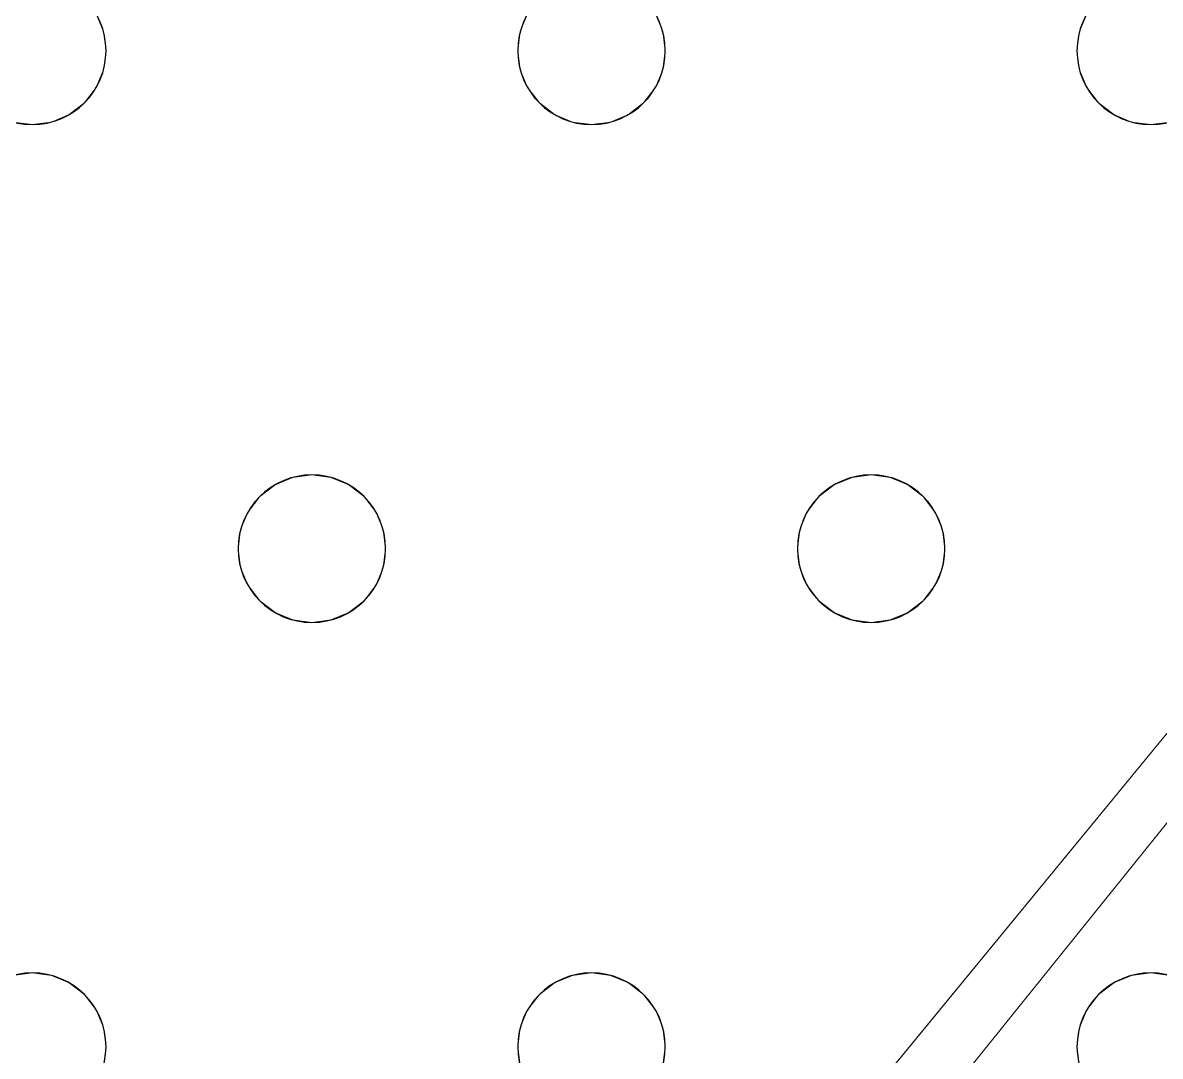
# Model space of a CAD drawing. Header units: millimetres. Extents: x -1 to 1201, y -701 to 1.
# Drawn here: x 938.3 to 1000, y -260.5 to -204.5 of the extents above; entities that cross this region are included whole.
import ezdxf

# ---------------------------------------------------------------- set-up
doc = ezdxf.new("R2010")
doc.units = ezdxf.units.MM
doc.layers.add('IQ_200_3D', color=1, linetype='Continuous')
doc.layers.add('IQ_204_2D', color=7, linetype='Continuous')

msp = doc.modelspace()

# ---------------------------------------------------------------- linework, layer by layer
at = {"layer": 'IQ_200_3D', "lineweight": 18}
for points, invisible_edges in [([(995.987, -204, 888), (995.587, -204.965, 888), (972.582, -204, 888), (984.284, -183, 888)], 14), ([(942.248, -204, 890), (942.648, -204.965, 890), (965.254, -204.965, 890), (965.653, -204, 890)], 10), ([(942.648, -204.965, 888), (942.248, -204, 888), (965.254, -204.965, 888), (965.118, -206, 888)], 10), ([(965.254, -204.965, 888), (942.248, -204, 888), (965.653, -204, 888)], 3), ([(942.648, -204.965, 890), (942.248, -204, 890), (942.248, -204, 888), (942.648, -204.965, 888)], 10), ([(965.653, -204, 890), (965.254, -204.965, 890), (965.254, -204.965, 888), (965.653, -204, 888)], 10), ([(972.582, -204, 890), (972.981, -204.965, 890), (995.587, -204.965, 890), (995.987, -204, 890)], 10), ([(972.981, -204.965, 888), (972.582, -204, 888), (995.587, -204.965, 888), (995.451, -206, 888)], 10), ([(972.981, -204.965, 890), (972.582, -204, 890), (972.582, -204, 888), (972.981, -204.965, 888)], 10), ([(995.987, -204, 890), (995.587, -204.965, 890), (995.587, -204.965, 888), (995.987, -204, 888)], 10), ([(942.648, -204.965, 890), (942.784, -206, 890), (965.118, -206, 890), (965.254, -204.965, 890)], 10), ([(942.784, -206, 888), (942.648, -204.965, 888), (965.118, -206, 888), (965.254, -207.035, 888)], 10), ([(942.784, -206, 890), (942.648, -204.965, 890), (942.648, -204.965, 888), (942.784, -206, 888)], 2), ([(965.254, -204.965, 890), (965.118, -206, 890), (965.118, -206, 888), (965.254, -204.965, 888)], 8), ([(995.451, -206, 890), (972.981, -204.965, 890), (973.118, -206, 890), (995.587, -207.035, 890)], 5), ([(995.587, -204.965, 890), (972.981, -204.965, 890), (995.451, -206, 890)], 3), ([(973.118, -206, 888), (972.981, -204.965, 888), (995.451, -206, 888), (995.587, -207.035, 888)], 10), ([(973.118, -206, 890), (972.981, -204.965, 890), (972.981, -204.965, 888), (973.118, -206, 888)], 2), ([(995.587, -204.965, 890), (995.451, -206, 890), (995.451, -206, 888), (995.587, -204.965, 888)], 8), ([(942.784, -206, 890), (942.648, -207.035, 890), (965.254, -207.035, 890), (965.118, -206, 890)], 10), ([(942.648, -207.035, 888), (942.784, -206, 888), (965.254, -207.035, 888), (965.653, -208, 888)], 10), ([(942.648, -207.035, 890), (942.784, -206, 890), (942.784, -206, 888), (942.648, -207.035, 888)], 8), ([(965.118, -206, 890), (965.254, -207.035, 890), (965.254, -207.035, 888), (965.118, -206, 888)], 2), ([(995.587, -207.035, 890), (973.118, -206, 890), (972.981, -207.035, 890), (995.987, -208, 890)], 5), ([(972.981, -207.035, 888), (973.118, -206, 888), (995.587, -207.035, 888), (995.987, -208, 888)], 10), ([(972.981, -207.035, 890), (973.118, -206, 890), (973.118, -206, 888), (972.981, -207.035, 888)], 8), ([(995.451, -206, 890), (995.587, -207.035, 890), (995.587, -207.035, 888), (995.451, -206, 888)], 2), ([(942.648, -207.035, 890), (942.248, -208, 890), (965.653, -208, 890), (965.254, -207.035, 890)], 10), ([(942.248, -208, 888), (942.648, -207.035, 888), (965.653, -208, 888), (953.951, -229, 888)], 14), ([(942.248, -208, 890), (942.648, -207.035, 890), (942.648, -207.035, 888), (942.248, -208, 888)], 10), ([(965.254, -207.035, 890), (965.653, -208, 890), (965.653, -208, 888), (965.254, -207.035, 888)], 10), ([(995.987, -208, 890), (972.981, -207.035, 890), (972.582, -208, 890), (984.284, -229, 890)], 13), ([(995.987, -208, 888), (972.582, -208, 888), (972.981, -207.035, 888)], 13), ([(972.582, -208, 890), (972.981, -207.035, 890), (972.981, -207.035, 888), (972.582, -208, 888)], 10), ([(995.587, -207.035, 890), (995.987, -208, 890), (995.987, -208, 888), (995.587, -207.035, 888)], 10), ([(942.248, -208, 890), (941.613, -208.828, 890), (953.951, -229, 890), (965.653, -208, 890)], 14), ([(953.951, -229, 888), (952.916, -229.136, 888), (941.613, -208.828, 888), (942.248, -208, 888)], 10), ([(941.613, -208.828, 890), (942.248, -208, 890), (942.248, -208, 888), (941.613, -208.828, 888)], 10), ([(966.289, -208.828, 890), (965.653, -208, 890), (953.951, -229, 890)], 14), ([(953.951, -229, 888), (965.653, -208, 888), (966.289, -208.828, 888)], 13), ([(965.653, -208, 890), (966.289, -208.828, 890), (966.289, -208.828, 888), (965.653, -208, 888)], 10), ([(984.284, -229, 890), (972.582, -208, 890), (971.946, -208.828, 890), (983.249, -229.136, 890)], 5), ([(972.582, -208, 888), (995.987, -208, 888), (984.284, -229, 888), (971.946, -208.828, 888)], 7), ([(971.946, -208.828, 890), (972.582, -208, 890), (972.582, -208, 888), (971.946, -208.828, 888)], 10), ([(996.623, -208.828, 890), (995.987, -208, 890), (984.284, -229, 890), (985.32, -229.136, 890)], 10), ([(984.284, -229, 888), (995.987, -208, 888), (996.623, -208.828, 888), (985.32, -229.136, 888)], 5), ([(995.987, -208, 890), (996.623, -208.828, 890), (996.623, -208.828, 888), (995.987, -208, 888)], 10), ([(941.613, -208.828, 890), (940.784, -209.464, 890), (952.916, -229.136, 890), (953.951, -229, 890)], 10), ([(952.916, -229.136, 888), (951.951, -229.536, 888), (940.784, -209.464, 888), (941.613, -208.828, 888)], 10), ([(940.784, -209.464, 890), (941.613, -208.828, 890), (941.613, -208.828, 888), (940.784, -209.464, 888)], 10), ([(954.986, -229.136, 890), (967.118, -209.464, 890), (966.289, -208.828, 890), (953.951, -229, 890)], 5), ([(954.986, -229.136, 888), (953.951, -229, 888), (966.289, -208.828, 888), (967.118, -209.464, 888)], 10), ([(966.289, -208.828, 890), (967.118, -209.464, 890), (967.118, -209.464, 888), (966.289, -208.828, 888)], 10), ([(983.249, -229.136, 890), (971.946, -208.828, 890), (971.118, -209.464, 890), (982.284, -229.536, 890)], 5), ([(971.946, -208.828, 888), (984.284, -229, 888), (983.249, -229.136, 888), (971.118, -209.464, 888)], 5), ([(971.118, -209.464, 890), (971.946, -208.828, 890), (971.946, -208.828, 888), (971.118, -209.464, 888)], 10), ([(985.32, -229.136, 890), (986.284, -229.536, 890), (997.451, -209.464, 890), (996.623, -208.828, 890)], 10), ([(997.451, -209.464, 888), (986.284, -229.536, 888), (985.32, -229.136, 888), (996.623, -208.828, 888)], 5), ([(996.623, -208.828, 890), (997.451, -209.464, 890), (997.451, -209.464, 888), (996.623, -208.828, 888)], 10), ([(940.784, -209.464, 890), (939.82, -209.864, 890), (951.951, -229.536, 890), (952.916, -229.136, 890)], 10), ([(951.951, -229.536, 888), (951.122, -230.172, 888), (939.82, -209.864, 888), (940.784, -209.464, 888)], 10), ([(939.82, -209.864, 890), (940.784, -209.464, 890), (940.784, -209.464, 888), (939.82, -209.864, 888)], 10), ([(967.118, -209.464, 890), (954.986, -229.136, 890), (955.951, -229.536, 890), (968.082, -209.864, 890)], 5), ([(955.951, -229.536, 888), (954.986, -229.136, 888), (967.118, -209.464, 888), (968.082, -209.864, 888)], 10), ([(967.118, -209.464, 890), (968.082, -209.864, 890), (968.082, -209.864, 888), (967.118, -209.464, 888)], 10), ([(970.153, -209.864, 890), (981.456, -230.172, 890), (982.284, -229.536, 890), (971.118, -209.464, 890)], 5), ([(971.118, -209.464, 888), (983.249, -229.136, 888), (982.284, -229.536, 888), (970.153, -209.864, 888)], 5), ([(970.153, -209.864, 890), (971.118, -209.464, 890), (971.118, -209.464, 888), (970.153, -209.864, 888)], 10), ([(998.416, -209.864, 890), (997.451, -209.464, 890), (986.284, -229.536, 890), (987.113, -230.172, 890)], 10), ([(998.416, -209.864, 888), (987.113, -230.172, 888), (986.284, -229.536, 888), (997.451, -209.464, 888)], 5), ([(997.451, -209.464, 890), (998.416, -209.864, 890), (998.416, -209.864, 888), (997.451, -209.464, 888)], 10), ([(937.749, -209.864, 890), (925.618, -229.536, 890), (926.446, -230.172, 890), (938.784, -210, 890)], 5), ([(926.446, -230.172, 888), (925.618, -229.536, 888), (937.749, -209.864, 888), (938.784, -210, 888)], 10), ([(938.784, -210, 890), (926.446, -230.172, 890), (927.082, -231, 890), (950.487, -231, 890)], 13), ([(927.082, -231, 888), (926.446, -230.172, 888), (938.784, -210, 888), (950.487, -231, 888)], 14), ([(938.784, -210, 888), (937.749, -209.864, 888), (937.749, -209.864, 890), (938.784, -210, 890)], 10), ([(939.82, -209.864, 890), (938.784, -210, 890), (951.122, -230.172, 890), (951.951, -229.536, 890)], 10), ([(951.122, -230.172, 888), (950.487, -231, 888), (938.784, -210, 888), (939.82, -209.864, 888)], 10), ([(939.82, -209.864, 888), (938.784, -210, 888), (938.784, -210, 890), (939.82, -209.864, 890)], 10), ([(938.784, -210, 890), (950.487, -231, 890), (951.122, -230.172, 890)], 13), ([(956.779, -230.172, 890), (969.118, -210, 890), (968.082, -209.864, 890), (955.951, -229.536, 890)], 5), ([(968.082, -209.864, 888), (969.118, -210, 888), (956.779, -230.172, 888), (955.951, -229.536, 888)], 10), ([(969.118, -210, 890), (956.779, -230.172, 890), (957.415, -231, 890)], 13), ([(969.118, -210, 888), (957.415, -231, 888), (956.779, -230.172, 888)], 13), ([(957.415, -231, 890), (957.815, -231.965, 890), (980.82, -231, 890), (969.118, -210, 890)], 14), ([(980.82, -231, 888), (957.415, -231, 888), (969.118, -210, 888), (981.456, -230.172, 888)], 7), ([(969.118, -210, 888), (968.082, -209.864, 888), (968.082, -209.864, 890), (969.118, -210, 890)], 10), ([(981.456, -230.172, 890), (970.153, -209.864, 890), (969.118, -210, 890), (980.82, -231, 890)], 5), ([(981.456, -230.172, 888), (969.118, -210, 888), (970.153, -209.864, 888), (982.284, -229.536, 888)], 5), ([(970.153, -209.864, 888), (969.118, -210, 888), (969.118, -210, 890), (970.153, -209.864, 890)], 10), ([(999.451, -210, 890), (998.416, -209.864, 890), (987.113, -230.172, 890), (987.748, -231, 890)], 10), ([(987.113, -230.172, 888), (998.416, -209.864, 888), (999.451, -210, 888)], 13), ([(999.451, -210, 888), (1011.153, -231, 888), (987.748, -231, 888), (987.113, -230.172, 888)], 11), ([(987.748, -231, 890), (988.148, -231.965, 890), (1011.153, -231, 890), (999.451, -210, 890)], 14), ([(999.451, -210, 888), (998.416, -209.864, 888), (998.416, -209.864, 890), (999.451, -210, 890)], 10), ([(1011.789, -230.172, 890), (1000.486, -209.864, 890), (999.451, -210, 890), (1011.153, -231, 890)], 5), ([(1011.789, -230.172, 888), (1011.153, -231, 888), (999.451, -210, 888), (1000.486, -209.864, 888)], 10), ([(1000.486, -209.864, 888), (999.451, -210, 888), (999.451, -210, 890), (1000.486, -209.864, 890)], 10), ([(952.916, -229.136, 890), (951.951, -229.536, 890), (951.951, -229.536, 888), (952.916, -229.136, 888)], 10), ([(952.916, -229.136, 888), (953.951, -229, 888), (953.951, -229, 890), (952.916, -229.136, 890)], 10), ([(953.951, -229, 888), (954.986, -229.136, 888), (954.986, -229.136, 890), (953.951, -229, 890)], 10), ([(955.951, -229.536, 890), (954.986, -229.136, 890), (954.986, -229.136, 888), (955.951, -229.536, 888)], 10), ([(983.249, -229.136, 890), (982.284, -229.536, 890), (982.284, -229.536, 888), (983.249, -229.136, 888)], 10), ([(983.249, -229.136, 888), (984.284, -229, 888), (984.284, -229, 890), (983.249, -229.136, 890)], 10), ([(984.284, -229, 888), (985.32, -229.136, 888), (985.32, -229.136, 890), (984.284, -229, 890)], 10), ([(986.284, -229.536, 890), (985.32, -229.136, 890), (985.32, -229.136, 888), (986.284, -229.536, 888)], 10), ([(951.951, -229.536, 890), (951.122, -230.172, 890), (951.122, -230.172, 888), (951.951, -229.536, 888)], 10), ([(956.779, -230.172, 890), (955.951, -229.536, 890), (955.951, -229.536, 888), (956.779, -230.172, 888)], 10), ([(982.284, -229.536, 890), (981.456, -230.172, 890), (981.456, -230.172, 888), (982.284, -229.536, 888)], 10), ([(987.113, -230.172, 890), (986.284, -229.536, 890), (986.284, -229.536, 888), (987.113, -230.172, 888)], 10), ([(951.122, -230.172, 890), (950.487, -231, 890), (950.487, -231, 888), (951.122, -230.172, 888)], 10), ([(957.415, -231, 890), (956.779, -230.172, 890), (956.779, -230.172, 888), (957.415, -231, 888)], 10), ([(981.456, -230.172, 890), (980.82, -231, 890), (980.82, -231, 888), (981.456, -230.172, 888)], 10), ([(987.748, -231, 890), (987.113, -230.172, 890), (987.113, -230.172, 888), (987.748, -231, 888)], 10), ([(950.487, -231, 890), (927.082, -231, 890), (927.481, -231.965, 890), (950.087, -231.965, 890)], 5), ([(950.487, -231, 888), (950.087, -231.965, 888), (927.481, -231.965, 888), (927.082, -231, 888)], 10), ([(950.487, -231, 890), (950.087, -231.965, 890), (950.087, -231.965, 888), (950.487, -231, 888)], 10), ([(957.815, -231.965, 888), (957.415, -231, 888), (980.82, -231, 888), (980.421, -231.965, 888)], 10), ([(957.815, -231.965, 890), (957.415, -231, 890), (957.415, -231, 888), (957.815, -231.965, 888)], 10), ([(957.815, -231.965, 890), (957.951, -233, 890), (980.421, -231.965, 890), (980.82, -231, 890)], 10), ([(980.82, -231, 890), (980.421, -231.965, 890), (980.421, -231.965, 888), (980.82, -231, 888)], 10), ([(1011.153, -231, 888), (1010.754, -231.965, 888), (988.148, -231.965, 888), (987.748, -231, 888)], 10), ([(988.148, -231.965, 890), (987.748, -231, 890), (987.748, -231, 888), (988.148, -231.965, 888)], 10), ([(988.148, -231.965, 890), (988.284, -233, 890), (1010.754, -231.965, 890), (1011.153, -231, 890)], 10), ([(927.618, -233, 890), (949.951, -233, 890), (950.087, -231.965, 890), (927.481, -231.965, 890)], 5), ([(950.087, -231.965, 888), (949.951, -233, 888), (927.618, -233, 888), (927.481, -231.965, 888)], 10), ([(950.087, -231.965, 890), (949.951, -233, 890), (949.951, -233, 888), (950.087, -231.965, 888)], 8), ([(957.951, -233, 888), (957.815, -231.965, 888), (980.421, -231.965, 888), (980.284, -233, 888)], 10), ([(957.951, -233, 890), (957.815, -231.965, 890), (957.815, -231.965, 888), (957.951, -233, 888)], 2), ([(980.421, -231.965, 890), (957.951, -233, 890), (980.284, -233, 890)], 3), ([(980.421, -231.965, 890), (980.284, -233, 890), (980.284, -233, 888), (980.421, -231.965, 888)], 8), ([(1010.754, -231.965, 888), (1010.618, -233, 888), (988.284, -233, 888), (988.148, -231.965, 888)], 10), ([(988.284, -233, 890), (988.148, -231.965, 890), (988.148, -231.965, 888), (988.284, -233, 888)], 2), ([(1010.754, -231.965, 890), (988.284, -233, 890), (1010.618, -233, 890)], 3), ([(927.618, -233, 890), (927.481, -234.035, 890), (950.087, -234.035, 890), (949.951, -233, 890)], 10), ([(927.618, -233, 888), (949.951, -233, 888), (950.087, -234.035, 888), (927.481, -234.035, 888)], 5), ([(949.951, -233, 890), (950.087, -234.035, 890), (950.087, -234.035, 888), (949.951, -233, 888)], 2), ([(957.951, -233, 890), (957.815, -234.035, 890), (980.421, -234.035, 890), (980.284, -233, 890)], 10), ([(980.421, -234.035, 888), (957.815, -234.035, 888), (957.951, -233, 888), (980.284, -233, 888)], 5), ([(957.815, -234.035, 890), (957.951, -233, 890), (957.951, -233, 888), (957.815, -234.035, 888)], 8), ([(980.284, -233, 890), (980.421, -234.035, 890), (980.421, -234.035, 888), (980.284, -233, 888)], 2), ([(988.284, -233, 890), (988.148, -234.035, 890), (1010.754, -234.035, 890), (1010.618, -233, 890)], 10), ([(988.284, -233, 888), (1010.618, -233, 888), (1010.754, -234.035, 888), (988.148, -234.035, 888)], 5), ([(988.148, -234.035, 890), (988.284, -233, 890), (988.284, -233, 888), (988.148, -234.035, 888)], 8), ([(950.487, -235, 890), (950.087, -234.035, 890), (927.481, -234.035, 890), (927.082, -235, 890)], 10), ([(950.487, -235, 888), (927.082, -235, 888), (927.481, -234.035, 888), (950.087, -234.035, 888)], 5), ([(950.087, -234.035, 890), (950.487, -235, 890), (950.487, -235, 888), (950.087, -234.035, 888)], 10), ([(980.82, -235, 890), (980.421, -234.035, 890), (957.815, -234.035, 890), (957.415, -235, 890)], 10), ([(980.82, -235, 888), (969.118, -256, 888), (957.415, -235, 888), (957.815, -234.035, 888)], 11), ([(957.415, -235, 890), (957.815, -234.035, 890), (957.815, -234.035, 888), (957.415, -235, 888)], 10), ([(980.421, -234.035, 888), (980.82, -235, 888), (957.815, -234.035, 888)], 14), ([(980.421, -234.035, 890), (980.82, -235, 890), (980.82, -235, 888), (980.421, -234.035, 888)], 10), ([(1011.153, -235, 890), (1010.754, -234.035, 890), (988.148, -234.035, 890), (987.748, -235, 890)], 10), ([(1011.153, -235, 888), (987.748, -235, 888), (988.148, -234.035, 888), (1010.754, -234.035, 888)], 5), ([(987.748, -235, 890), (988.148, -234.035, 890), (988.148, -234.035, 888), (987.748, -235, 888)], 10), ([(938.784, -256, 890), (950.487, -235, 890), (927.082, -235, 890), (926.446, -235.828, 890)], 11), ([(938.784, -256, 888), (937.749, -256.136, 888), (926.446, -235.828, 888), (927.082, -235, 888)], 10), ([(938.784, -256, 888), (927.082, -235, 888), (950.487, -235, 888), (951.122, -235.828, 888)], 11), ([(951.122, -235.828, 890), (950.487, -235, 890), (938.784, -256, 890), (939.82, -256.136, 890)], 10), ([(950.487, -235, 890), (951.122, -235.828, 890), (951.122, -235.828, 888), (950.487, -235, 888)], 10), ([(969.118, -256, 890), (980.82, -235, 890), (957.415, -235, 890), (956.779, -235.828, 890)], 11), ([(969.118, -256, 888), (968.082, -256.136, 888), (956.779, -235.828, 888), (957.415, -235, 888)], 10), ([(956.779, -235.828, 890), (957.415, -235, 890), (957.415, -235, 888), (956.779, -235.828, 888)], 10), ([(981.456, -235.828, 890), (980.82, -235, 890), (969.118, -256, 890), (970.153, -256.136, 890)], 10), ([(981.456, -235.828, 888), (970.153, -256.136, 888), (969.118, -256, 888), (980.82, -235, 888)], 5), ([(980.82, -235, 890), (981.456, -235.828, 890), (981.456, -235.828, 888), (980.82, -235, 888)], 10), ([(987.748, -235, 890), (987.113, -235.828, 890), (999.451, -256, 890), (1011.153, -235, 890)], 14), ([(999.451, -256, 888), (998.416, -256.136, 888), (987.113, -235.828, 888), (987.748, -235, 888)], 10), ([(987.113, -235.828, 890), (987.748, -235, 890), (987.748, -235, 888), (987.113, -235.828, 888)], 10), ([(999.451, -256, 888), (987.748, -235, 888), (1011.153, -235, 888), (1011.789, -235.828, 888)], 11), ([(999.451, -256, 890), (1000.486, -256.136, 890), (1011.789, -235.828, 890), (1011.153, -235, 890)], 10), ([(926.446, -235.828, 890), (925.618, -236.464, 890), (937.749, -256.136, 890), (938.784, -256, 890)], 10), ([(939.82, -256.136, 888), (938.784, -256, 888), (951.122, -235.828, 888), (951.951, -236.464, 888)], 10), ([(939.82, -256.136, 890), (940.784, -256.536, 890), (951.951, -236.464, 890), (951.122, -235.828, 890)], 10), ([(951.122, -235.828, 890), (951.951, -236.464, 890), (951.951, -236.464, 888), (951.122, -235.828, 888)], 10), ([(956.779, -235.828, 890), (955.951, -236.464, 890), (968.082, -256.136, 890), (969.118, -256, 890)], 10), ([(968.082, -256.136, 888), (967.118, -256.536, 888), (955.951, -236.464, 888), (956.779, -235.828, 888)], 10), ([(955.951, -236.464, 890), (956.779, -235.828, 890), (956.779, -235.828, 888), (955.951, -236.464, 888)], 10), ([(970.153, -256.136, 890), (971.118, -256.536, 890), (982.284, -236.464, 890), (981.456, -235.828, 890)], 10), ([(981.456, -235.828, 888), (982.284, -236.464, 888), (970.153, -256.136, 888)], 14), ([(981.456, -235.828, 890), (982.284, -236.464, 890), (982.284, -236.464, 888), (981.456, -235.828, 888)], 10), ([(987.113, -235.828, 890), (986.284, -236.464, 890), (998.416, -256.136, 890), (999.451, -256, 890)], 10), ([(998.416, -256.136, 888), (997.451, -256.536, 888), (986.284, -236.464, 888), (987.113, -235.828, 888)], 10), ([(986.284, -236.464, 890), (987.113, -235.828, 890), (987.113, -235.828, 888), (986.284, -236.464, 888)], 10), ([(1011.789, -235.828, 888), (1000.486, -256.136, 888), (999.451, -256, 888)], 13), ([(951.951, -236.464, 888), (940.784, -256.536, 888), (939.82, -256.136, 888)], 13), ([(940.784, -256.536, 890), (941.613, -257.172, 890), (952.916, -236.864, 890), (951.951, -236.464, 890)], 10), ([(952.916, -236.864, 888), (941.613, -257.172, 888), (940.784, -256.536, 888), (951.951, -236.464, 888)], 5), ([(953.951, -237, 890), (952.916, -236.864, 890), (941.613, -257.172, 890), (942.248, -258, 890)], 10), ([(941.613, -257.172, 888), (952.916, -236.864, 888), (953.951, -237, 888)], 13), ([(951.951, -236.464, 890), (952.916, -236.864, 890), (952.916, -236.864, 888), (951.951, -236.464, 888)], 10), ([(953.951, -237, 888), (952.916, -236.864, 888), (952.916, -236.864, 890), (953.951, -237, 890)], 10), ([(966.289, -257.172, 890), (967.118, -256.536, 890), (954.986, -236.864, 890), (953.951, -237, 890)], 10), ([(966.289, -257.172, 888), (965.653, -258, 888), (953.951, -237, 888), (954.986, -236.864, 888)], 10), ([(954.986, -236.864, 888), (953.951, -237, 888), (953.951, -237, 890), (954.986, -236.864, 890)], 10), ([(955.951, -236.464, 890), (954.986, -236.864, 890), (967.118, -256.536, 890), (968.082, -256.136, 890)], 10), ([(967.118, -256.536, 888), (966.289, -257.172, 888), (954.986, -236.864, 888), (955.951, -236.464, 888)], 10), ([(954.986, -236.864, 890), (955.951, -236.464, 890), (955.951, -236.464, 888), (954.986, -236.864, 888)], 10), ([(971.118, -256.536, 888), (970.153, -256.136, 888), (982.284, -236.464, 888), (983.249, -236.864, 888)], 10), ([(971.118, -256.536, 890), (971.946, -257.172, 890), (983.249, -236.864, 890), (982.284, -236.464, 890)], 10), ([(971.946, -257.172, 888), (971.118, -256.536, 888), (983.249, -236.864, 888), (984.284, -237, 888)], 10), ([(971.946, -257.172, 890), (972.582, -258, 890), (984.284, -237, 890), (983.249, -236.864, 890)], 10), ([(982.284, -236.464, 890), (983.249, -236.864, 890), (983.249, -236.864, 888), (982.284, -236.464, 888)], 10), ([(984.284, -237, 888), (983.249, -236.864, 888), (983.249, -236.864, 890), (984.284, -237, 890)], 10), ([(984.284, -237, 890), (995.987, -258, 890), (996.623, -257.172, 890), (985.32, -236.864, 890)], 5), ([(984.284, -237, 888), (985.32, -236.864, 888), (996.623, -257.172, 888)], 14), ([(985.32, -236.864, 888), (984.284, -237, 888), (984.284, -237, 890), (985.32, -236.864, 890)], 10), ([(986.284, -236.464, 890), (985.32, -236.864, 890), (997.451, -256.536, 890), (998.416, -256.136, 890)], 10), ([(997.451, -256.536, 888), (996.623, -257.172, 888), (985.32, -236.864, 888), (986.284, -236.464, 888)], 10), ([(985.32, -236.864, 890), (986.284, -236.464, 890), (986.284, -236.464, 888), (985.32, -236.864, 888)], 10), ([(997.451, -256.536, 890), (985.32, -236.864, 890), (996.623, -257.172, 890)], 3), ([(953.951, -237, 888), (965.653, -258, 888), (942.248, -258, 888), (941.613, -257.172, 888)], 11), ([(942.248, -258, 890), (942.648, -258.965, 890), (965.653, -258, 890), (953.951, -237, 890)], 14), ([(966.289, -257.172, 890), (953.951, -237, 890), (965.653, -258, 890)], 3), ([(972.582, -258, 888), (971.946, -257.172, 888), (984.284, -237, 888)], 14), ([(972.582, -258, 890), (972.981, -258.965, 890), (995.987, -258, 890), (984.284, -237, 890)], 14), ([(984.284, -237, 888), (996.623, -257.172, 888), (995.987, -258, 888), (972.582, -258, 888)], 13), ([(937.749, -256.136, 888), (938.784, -256, 888), (938.784, -256, 890), (937.749, -256.136, 890)], 10), ([(938.784, -256, 888), (939.82, -256.136, 888), (939.82, -256.136, 890), (938.784, -256, 890)], 10), ([(968.082, -256.136, 888), (969.118, -256, 888), (969.118, -256, 890), (968.082, -256.136, 890)], 10), ([(969.118, -256, 888), (970.153, -256.136, 888), (970.153, -256.136, 890), (969.118, -256, 890)], 10), ([(998.416, -256.136, 888), (999.451, -256, 888), (999.451, -256, 890), (998.416, -256.136, 890)], 10), ([(999.451, -256, 888), (1000.486, -256.136, 888), (1000.486, -256.136, 890), (999.451, -256, 890)], 10), ([(940.784, -256.536, 890), (939.82, -256.136, 890), (939.82, -256.136, 888), (940.784, -256.536, 888)], 10), ([(941.613, -257.172, 890), (940.784, -256.536, 890), (940.784, -256.536, 888), (941.613, -257.172, 888)], 10), ([(967.118, -256.536, 890), (966.289, -257.172, 890), (966.289, -257.172, 888), (967.118, -256.536, 888)], 10), ([(968.082, -256.136, 890), (967.118, -256.536, 890), (967.118, -256.536, 888), (968.082, -256.136, 888)], 10), ([(971.118, -256.536, 890), (970.153, -256.136, 890), (970.153, -256.136, 888), (971.118, -256.536, 888)], 10), ([(971.946, -257.172, 890), (971.118, -256.536, 890), (971.118, -256.536, 888), (971.946, -257.172, 888)], 10), ([(997.451, -256.536, 890), (996.623, -257.172, 890), (996.623, -257.172, 888), (997.451, -256.536, 888)], 10), ([(998.416, -256.136, 890), (997.451, -256.536, 890), (997.451, -256.536, 888), (998.416, -256.136, 888)], 10), ([(942.248, -258, 890), (941.613, -257.172, 890), (941.613, -257.172, 888), (942.248, -258, 888)], 10), ([(966.289, -257.172, 890), (965.653, -258, 890), (965.653, -258, 888), (966.289, -257.172, 888)], 10), ([(972.582, -258, 890), (971.946, -257.172, 890), (971.946, -257.172, 888), (972.582, -258, 888)], 10), ([(996.623, -257.172, 890), (995.987, -258, 890), (995.987, -258, 888), (996.623, -257.172, 888)], 10), ([(942.648, -258.965, 888), (942.248, -258, 888), (965.653, -258, 888), (965.254, -258.965, 888)], 10), ([(942.648, -258.965, 890), (942.248, -258, 890), (942.248, -258, 888), (942.648, -258.965, 888)], 10), ([(942.648, -258.965, 890), (942.784, -260, 890), (965.254, -258.965, 890), (965.653, -258, 890)], 10), ([(965.653, -258, 890), (965.254, -258.965, 890), (965.254, -258.965, 888), (965.653, -258, 888)], 10), ([(995.987, -258, 888), (972.981, -258.965, 888), (972.582, -258, 888)], 13), ([(972.981, -258.965, 890), (972.582, -258, 890), (972.582, -258, 888), (972.981, -258.965, 888)], 10), ([(972.981, -258.965, 890), (973.118, -260, 890), (995.587, -258.965, 890), (995.987, -258, 890)], 10), ([(995.587, -258.965, 888), (973.118, -260, 888), (972.981, -258.965, 888), (995.987, -258, 888)], 5), ([(995.987, -258, 890), (995.587, -258.965, 890), (995.587, -258.965, 888), (995.987, -258, 888)], 10), ([(942.784, -260, 890), (942.648, -261.035, 890), (965.118, -260, 890), (965.254, -258.965, 890)], 10), ([(942.784, -260, 888), (942.648, -258.965, 888), (965.254, -258.965, 888), (965.118, -260, 888)], 10), ([(942.784, -260, 890), (942.648, -258.965, 890), (942.648, -258.965, 888), (942.784, -260, 888)], 2), ([(965.254, -258.965, 890), (965.118, -260, 890), (965.118, -260, 888), (965.254, -258.965, 888)], 8), ([(973.118, -260, 890), (972.981, -261.035, 890), (995.451, -260, 890), (995.587, -258.965, 890)], 10), ([(995.451, -260, 888), (972.981, -261.035, 888), (973.118, -260, 888), (995.587, -258.965, 888)], 5), ([(973.118, -260, 890), (972.981, -258.965, 890), (972.981, -258.965, 888), (973.118, -260, 888)], 2), ([(995.587, -258.965, 890), (995.451, -260, 890), (995.451, -260, 888), (995.587, -258.965, 888)], 8), ([(942.648, -261.035, 890), (942.248, -262, 890), (965.254, -261.035, 890), (965.118, -260, 890)], 10), ([(942.648, -261.035, 888), (942.784, -260, 888), (965.118, -260, 888), (965.254, -261.035, 888)], 10), ([(942.648, -261.035, 890), (942.784, -260, 890), (942.784, -260, 888), (942.648, -261.035, 888)], 8), ([(965.118, -260, 890), (965.254, -261.035, 890), (965.254, -261.035, 888), (965.118, -260, 888)], 2), ([(972.981, -261.035, 890), (972.582, -262, 890), (995.587, -261.035, 890), (995.451, -260, 890)], 10), ([(995.587, -261.035, 888), (972.582, -262, 888), (972.981, -261.035, 888), (995.451, -260, 888)], 5), ([(972.981, -261.035, 890), (973.118, -260, 890), (973.118, -260, 888), (972.981, -261.035, 888)], 8), ([(995.451, -260, 890), (995.587, -261.035, 890), (995.587, -261.035, 888), (995.451, -260, 888)], 2)]:
    msp.add_3dface(points, dxfattribs=dict(at, invisible_edges=invisible_edges))
at = {"layer": 'IQ_204_2D'}
for centre, start, end in [((938.784, -206), 360, 180), ((969.118, -206), 0, 180), ((999.451, -206), 360, 180), ((938.784, -206), 180, 360), ((969.118, -206), 180, 0), ((999.451, -206), 180, 360), ((953.951, -233), 0, 180), ((984.284, -233), 360, 180), ((953.951, -233), 180, 360), ((984.284, -233), 180, 360), ((938.784, -260), 360, 180), ((969.118, -260), 0, 180), ((999.451, -260), 360, 180), ((938.784, -260), 180, 360), ((969.118, -260), 180, 0), ((999.451, -260), 180, 360)]:
    msp.add_arc(centre, 4, start, end, dxfattribs=at)

# ---------------------------------------------------------------- meshes
at = {"layer": 'IQ_200_3D', "lineweight": 18}
mesh = msp.add_polyface(dxfattribs=at)
corners = [(1200, 0, 850), (1200, -700, 850), (0, -700, 850), (0, 0, 850), (810.5, -594, 850), (811.556, -602.023, 850), (814.653, -609.5, 850), (819.58, -615.92, 850), (826, -620.847, 850), (833.477, -623.944, 850), (841.5, -625, 850), (1059.5, -625, 850), (1067.523, -623.944, 850), (1075, -620.847, 850), (1081.42, -615.92, 850), (1086.347, -609.5, 850), (1089.444, -602.023, 850), (1090.5, -594, 850), (1090.5, -476, 850), (1089.444, -467.977, 850), (1086.347, -460.5, 850), (1081.42, -454.08, 850), (1075, -449.153, 850), (1067.523, -446.056, 850), (1059.5, -445, 850), (841.5, -445, 850), (833.477, -446.056, 850), (826, -449.153, 850), (819.58, -454.08, 850), (814.653, -460.5, 850), (811.556, -467.977, 850), (810.5, -476, 850)]
mesh.append_faces([[corners[k] for k in face] for face in [(29, 3, 28), (6, 2, 5), (4, 2, 31), (23, 0, 22), (13, 1, 12), (15, 1, 14), (11, 1, 10)]], dxfattribs={"vtx0": -1, "vtx1": -1})
mesh.append_faces([[corners[k] for k in face] for face in [(3, 29, 30, 2), (2, 30, 31), (0, 25, 26), (2, 6, 7), (2, 9, 10, 1), (0, 20, 21), (1, 18, 19), (1, 15, 16)]], dxfattribs={"vtx0": -1, "vtx2": -1})
mesh.append_faces([[corners[k] for k in face] for face in [(27, 28, 3), (4, 5, 2), (7, 8, 2), (8, 9, 2), (23, 24, 0), (21, 22, 0), (24, 25, 0), (13, 14, 1), (11, 12, 1), (16, 17, 1), (17, 18, 1)]], dxfattribs={"vtx1": -1, "vtx2": -1})
mesh.append_faces([[corners[k] for k in face] for face in [(26, 27, 3, 0), (19, 20, 0, 1)]], dxfattribs={"vtx1": -1, "vtx3": -1})
mesh = msp.add_polyface(dxfattribs=at)
corners = [(1200, -700, 900), (1200, -23, 900), (0, -23, 900), (0, -700, 900), (90, -35.113, 900), (1110, -35.113, 900), (1129.382, -37.665, 900), (1147.443, -45.146, 900), (1162.953, -57.047, 900), (1174.854, -72.557, 900), (1182.335, -90.618, 900), (1184.887, -110, 900), (1184.887, -610, 900), (1182.335, -629.382, 900), (1174.854, -647.443, 900), (1162.953, -662.953, 900), (1147.443, -674.854, 900), (1129.382, -682.335, 900), (1110, -684.887, 900), (90, -684.887, 900), (70.618, -682.335, 900), (52.557, -674.854, 900), (37.047, -662.953, 900), (25.146, -647.443, 900), (17.665, -629.382, 900), (15.113, -610, 900), (15.113, -110, 900), (17.665, -90.618, 900), (25.146, -72.557, 900), (37.047, -57.047, 900), (52.557, -45.146, 900), (70.618, -37.665, 900)]
mesh.append_faces([[corners[k] for k in face] for face in [(9, 1, 8), (14, 0, 13), (31, 2, 30), (28, 2, 27), (21, 3, 20), (23, 3, 22)]], dxfattribs={"vtx0": -1, "vtx1": -1})
mesh.append_faces([[corners[k] for k in face] for face in [(1, 9, 10), (1, 11, 12, 0), (0, 14, 15), (0, 18, 19, 3), (2, 28, 29), (3, 23, 24)]], dxfattribs={"vtx0": -1, "vtx2": -1})
mesh.append_faces([[corners[k] for k in face] for face in [(10, 11, 1), (5, 6, 1), (7, 8, 1), (6, 7, 1), (12, 13, 0), (15, 16, 0), (17, 18, 0), (16, 17, 0), (31, 4, 2), (29, 30, 2), (26, 27, 2), (21, 22, 3), (19, 20, 3), (24, 25, 3)]], dxfattribs={"vtx1": -1, "vtx2": -1})
mesh.append_faces([[corners[k] for k in face] for face in [(4, 5, 1, 2), (25, 26, 2, 3)]], dxfattribs={"vtx1": -1, "vtx3": -1})
mesh = msp.add_polyface(dxfattribs=at)
corners = [(1110, -48.392, 890), (90, -48.392, 890), (66.424, -53.082, 890), (46.437, -66.437, 890), (33.082, -86.424, 890), (28.392, -110, 890), (28.392, -610, 890), (33.082, -633.576, 890), (46.437, -653.563, 890), (66.424, -666.918, 890), (90, -671.608, 890), (1110, -671.608, 890), (1133.576, -666.918, 890), (1153.563, -653.563, 890), (1166.918, -633.576, 890), (1171.608, -610, 890), (1171.608, -110, 890), (1166.918, -86.424, 890), (1153.563, -66.437, 890), (1133.576, -53.082, 890), (122.5, -418.034, 890), (1077.5, -418.034, 890), (1089.656, -419.634, 890), (1100.983, -424.326, 890), (1110.71, -431.79, 890), (1118.174, -441.517, 890), (1122.866, -452.844, 890), (1124.466, -465, 890), (1124.466, -605, 890), (1122.866, -617.156, 890), (1118.174, -628.483, 890), (1110.71, -638.21, 890), (1100.983, -645.674, 890), (1089.656, -650.366, 890), (1077.5, -651.966, 890), (122.5, -651.966, 890), (110.344, -650.366, 890), (99.017, -645.674, 890), (89.29, -638.21, 890), (81.826, -628.483, 890), (77.134, -617.156, 890), (75.534, -605, 890), (75.534, -465, 890), (77.134, -452.844, 890), (81.826, -441.517, 890), (89.29, -431.79, 890), (99.017, -424.326, 890), (110.344, -419.634, 890), (122.5, -68.034, 890), (1077.5, -68.034, 890), (1089.656, -69.634, 890), (1100.983, -74.326, 890), (1110.71, -81.79, 890), (1118.174, -91.517, 890), (1122.866, -102.844, 890), (1124.466, -115, 890), (1124.466, -351, 890), (1122.866, -363.156, 890), (1118.174, -374.483, 890), (1110.71, -384.21, 890), (1100.983, -391.674, 890), (1089.656, -396.366, 890), (1077.5, -397.966, 890), (122.5, -397.966, 890), (110.344, -396.366, 890), (99.017, -391.674, 890), (89.29, -384.21, 890), (81.826, -374.483, 890), (77.134, -363.156, 890), (75.534, -351, 890), (75.534, -115, 890), (77.134, -102.844, 890), (81.826, -91.517, 890), (89.29, -81.79, 890), (99.017, -74.326, 890), (110.344, -69.634, 890)]
mesh.append_faces([[corners[k] for k in face] for face in [(65, 47, 64), (75, 1, 74), (71, 5, 70), (73, 2, 72)]], dxfattribs={"vtx0": -1, "vtx1": -1})
mesh.append_faces([[corners[k] for k in face] for face in [(15, 28, 29, 14), (11, 32, 33), (16, 55, 56, 15), (54, 17, 18, 53), (53, 18, 19, 52), (52, 19, 0, 51), (0, 50, 51), (10, 37, 38, 9), (64, 47, 20, 63), (8, 39, 40, 7), (39, 8, 9, 38), (69, 42, 43), (3, 71, 72, 2)]], dxfattribs={"vtx0": -1, "vtx2": -1})
mesh.append_faces([[corners[k] for k in face] for face in [(6, 41, 42, 69)]], dxfattribs={"vtx0": -1, "vtx2": -1, "vtx3": -1})
mesh.append_faces([[corners[k] for k in face] for face in [(11, 33, 34, 35), (1, 75, 48, 49), (71, 3, 4, 5)]], dxfattribs={"vtx0": -1, "vtx3": -1})
mesh.append_faces([[corners[k] for k in face] for face in [(36, 37, 10)]], dxfattribs={"vtx1": -1, "vtx2": -1})
mesh.append_faces([[corners[k] for k in face] for face in [(27, 28, 15, 56)]], dxfattribs={"vtx1": -1, "vtx2": -1, "vtx3": -1})
mesh.append_faces([[corners[k] for k in face] for face in [(13, 14, 29, 30), (12, 13, 30, 31), (26, 27, 56, 57), (31, 32, 11, 12), (24, 25, 58, 59), (21, 22, 61, 62), (22, 23, 60, 61), (23, 24, 59, 60), (25, 26, 57, 58), (54, 55, 16, 17), (49, 50, 0, 1), (20, 21, 62, 63), (35, 36, 10, 11), (45, 46, 66, 67), (46, 47, 65, 66), (6, 7, 40, 41), (43, 44, 68, 69), (44, 45, 67, 68), (73, 74, 1, 2), (69, 70, 5, 6)]], dxfattribs={"vtx1": -1, "vtx3": -1})
mesh = msp.add_polyface(dxfattribs=at)
corners = [(122.5, -68.034, 860), (110.344, -69.634, 860), (99.017, -74.326, 860), (89.29, -81.79, 860), (81.826, -91.517, 860), (77.134, -102.844, 860), (75.534, -115, 860), (75.534, -351, 860), (77.134, -363.156, 860), (81.826, -374.483, 860), (89.29, -384.21, 860), (99.017, -391.674, 860), (110.344, -396.366, 860), (122.5, -397.966, 860), (1077.5, -397.966, 860), (1089.656, -396.366, 860), (1100.983, -391.674, 860), (1110.71, -384.21, 860), (1118.174, -374.483, 860), (1122.866, -363.156, 860), (1124.466, -351, 860), (1124.466, -115, 860), (1122.866, -102.844, 860), (1118.174, -91.517, 860), (1110.71, -81.79, 860), (1100.983, -74.326, 860), (1089.656, -69.634, 860), (1077.5, -68.034, 860), (640.451, -68.034, 860), (640.451, -105, 860), (639.258, -114.059, 860), (635.762, -122.5, 860), (630.2, -129.749, 860), (622.951, -135.311, 860), (614.51, -138.807, 860), (605.451, -140, 860), (594.549, -140, 860), (585.49, -138.807, 860), (577.049, -135.311, 860), (569.8, -129.749, 860), (564.238, -122.5, 860), (560.742, -114.059, 860), (559.549, -105, 860), (559.549, -68.034, 860), (600, -115, 860), (603.882, -114.489, 860), (607.5, -112.99, 860), (610.607, -110.607, 860), (612.99, -107.5, 860), (614.489, -103.882, 860), (615, -100, 860), (614.489, -96.118, 860), (612.99, -92.5, 860), (610.607, -89.393, 860), (607.5, -87.01, 860), (603.882, -85.511, 860), (600, -85, 860), (596.118, -85.511, 860), (592.5, -87.01, 860), (589.393, -89.393, 860), (587.01, -92.5, 860), (585.511, -96.118, 860), (585, -100, 860), (585.511, -103.882, 860), (587.01, -107.5, 860), (589.393, -110.607, 860), (592.5, -112.99, 860), (596.118, -114.489, 860)]
mesh.append_faces([[corners[k] for k in face] for face in [(0, 42, 43), (29, 27, 28), (65, 62, 63, 64), (48, 46, 47), (50, 48, 49)]], dxfattribs={"vtx0": -1})
mesh.append_faces([[corners[k] for k in face] for face in [(35, 14, 34)]], dxfattribs={"vtx0": -1, "vtx1": -1})
mesh.append_faces([[corners[k] for k in face] for face in [(62, 65, 45, 52)]], dxfattribs={"vtx0": -1, "vtx1": -1, "vtx2": -1, "vtx3": -1})
mesh.append_faces([[corners[k] for k in face] for face in [(13, 6, 7, 12), (14, 35, 36), (27, 29, 30), (65, 44, 45)]], dxfattribs={"vtx0": -1, "vtx2": -1})
mesh.append_faces([[corners[k] for k in face] for face in [(13, 39, 40, 0), (21, 26, 27, 14), (50, 45, 46, 48)]], dxfattribs={"vtx0": -1, "vtx2": -1, "vtx3": -1})
mesh.append_faces([[corners[k] for k in face] for face in [(7, 10, 11, 12), (20, 15, 16, 17)]], dxfattribs={"vtx0": -1, "vtx3": -1})
mesh.append_faces([[corners[k] for k in face] for face in [(38, 39, 13), (37, 38, 13), (2, 3, 6, 1), (41, 42, 0), (40, 41, 0), (33, 34, 14), (32, 33, 14), (30, 31, 27), (25, 26, 21, 24), (55, 56, 52)]], dxfattribs={"vtx1": -1, "vtx2": -1})
mesh.append_faces([[corners[k] for k in face] for face in [(0, 1, 6, 13), (31, 32, 14, 27), (61, 62, 52, 56)]], dxfattribs={"vtx1": -1, "vtx2": -1, "vtx3": -1})
mesh.append_faces([[corners[k] for k in face] for face in [(13, 14, 36, 37), (14, 15, 20, 21)]], dxfattribs={"vtx1": -1, "vtx3": -1})
mesh.append_faces([[corners[k] for k in face] for face in [(4, 5, 6, 3), (18, 19, 20, 17), (57, 58, 59, 56)]], dxfattribs={"vtx2": -1})
mesh.append_faces([[corners[k] for k in face] for face in [(59, 60, 61, 56), (50, 51, 52, 45)]], dxfattribs={"vtx2": -1, "vtx3": -1})
mesh.append_faces([[corners[k] for k in face] for face in [(7, 8, 9, 10), (21, 22, 23, 24), (65, 66, 67, 44), (52, 53, 54, 55)]], dxfattribs={"vtx3": -1})

doc.saveas('drawing.dxf')
